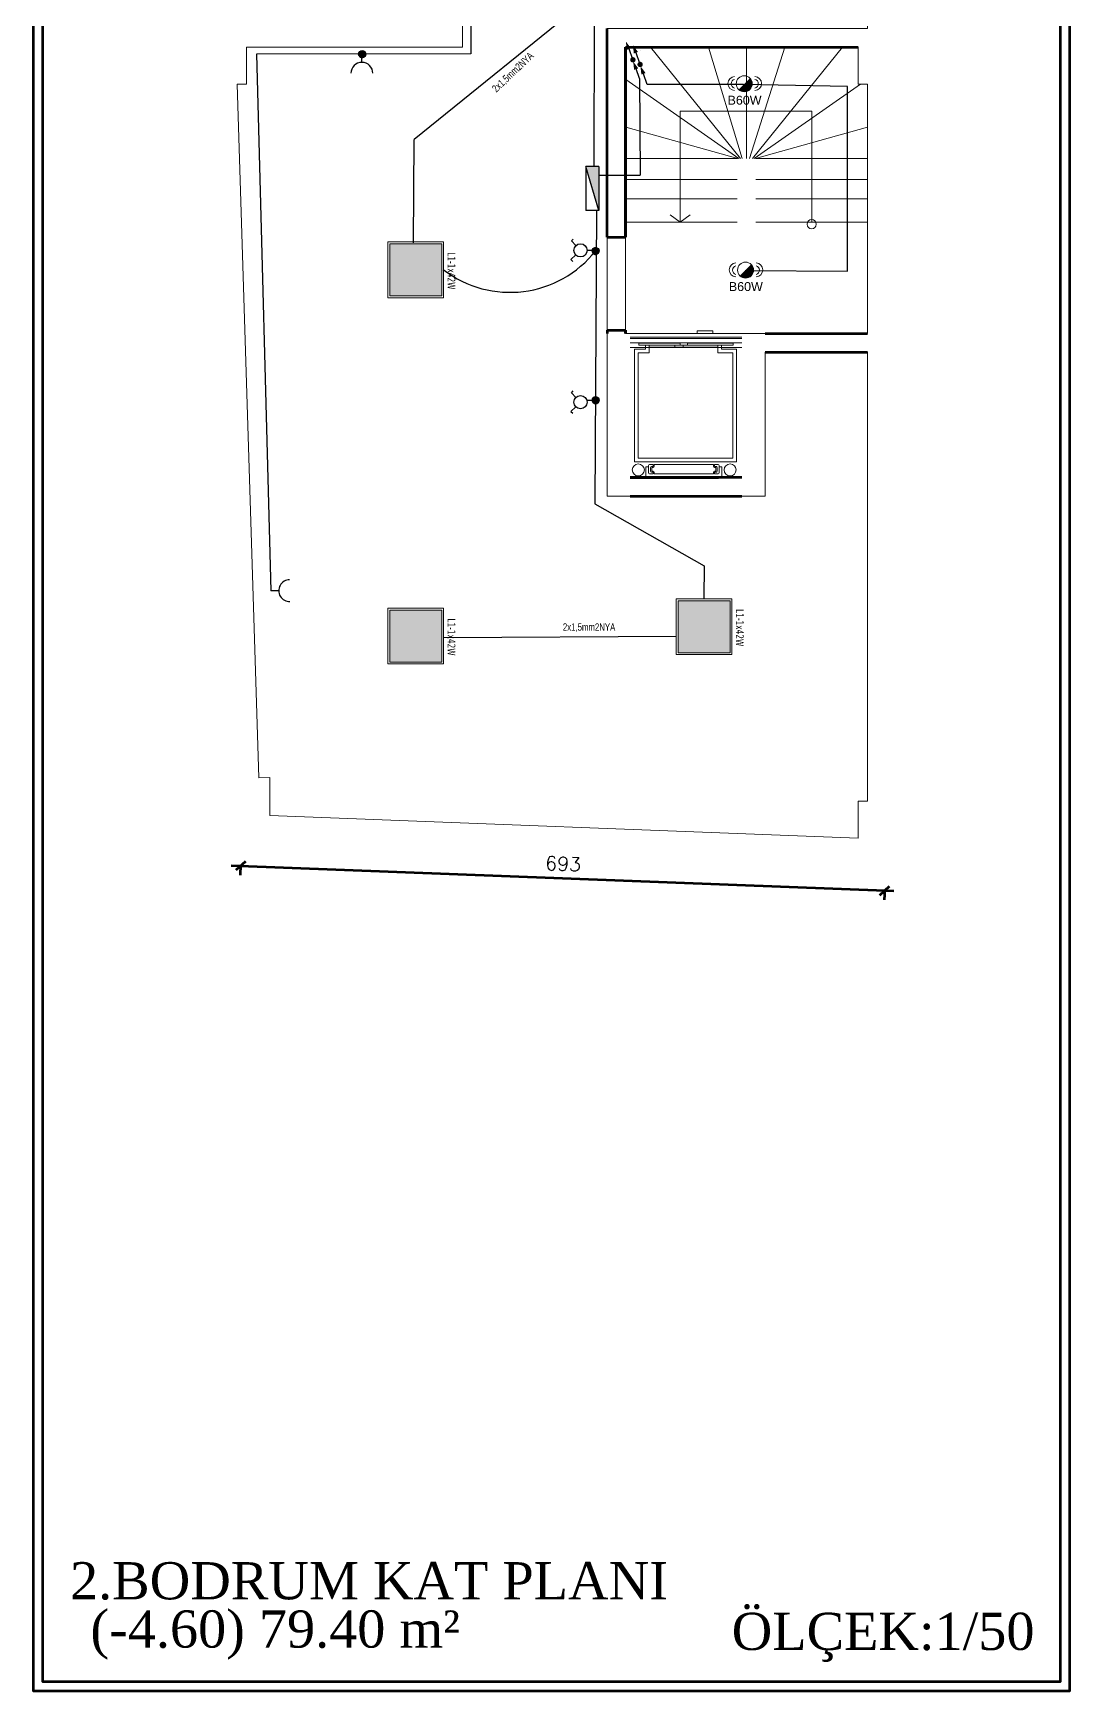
# Model space of a CAD drawing. Header units: millimetres. Extents: x -1335 to 33749, y 2338 to 5277.
# Drawn here: x 11696 to 12811, y 2377 to 4159 of the extents above; entities that cross this region are included whole.
import ezdxf
from ezdxf.enums import TextEntityAlignment as Align

# ---------------------------------------------------------------- set-up
doc = ezdxf.new("R2010")
doc.units = ezdxf.units.MM
for name, color, linetype, lineweight in [('AYD-ARM', 1, 'Continuous', 20), ('DUVAR', 7, 'Continuous', 53), ('Linye-23', 220, 'Continuous', 25), ('MAHAL', 151, 'Continuous', 0), ('MERDIVEN', 8, 'Continuous', 20), ('PRİZ', 140, 'Continuous', 30), ('SEMBOL', 51, 'Continuous', 0), ('tefrişş', 254, 'Continuous', 20), ('YALıTıM', 7, 'Continuous', 18), ('YYM', 20, 'Continuous', 20), ('ışık', 1, 'Continuous', 50)]:
    doc.layers.add(name, color=color, linetype=linetype, lineweight=lineweight)
for name, color, linetype in [('eleman', 2, 'Continuous'), ('ELINYENO', 1, 'Continuous'), ('LAMBA YAZI', 51, 'Continuous')]:
    doc.layers.add(name, color=color, linetype=linetype)
doc.layers.add('Yapısal - Birleşik_Kalem_No__161', color=7, linetype='Continuous', lineweight=13, true_color=0x6a6a6a)
doc.styles.add('1', font='times.ttf')
doc.styles.add('LAMBA', font='arial.ttf', dxfattribs={"height": 12})
doc.styles.add('ROMANS', font='tahoma.ttf')
doc.styles.get("Standard").update_dxf_attribs({"font": 'arial.ttf'})
doc.styles.add('style4', font='simplex.shx')
doc.dimstyles.new('DIŞ ÖLÇÜ', dxfattribs={"dimtxt": 15, "dimasz": 10, "dimexe": 10, "dimexo": 20, "dimgap": 8, "dimtad": 1, "dimdec": 0, "dimzin": 9, "dimdsep": 46, "dimtxsty": 'style4', "dimblk1": 'OBLIQUE', "dimblk2": 'OBLIQUE', "dimsah": 1, "dimcen": 10, "dimdle": 10, "dimclrd": 256, "dimclre": 256, "dimclrt": 256, "dimadec": 0, "dimazin": 0, "dimtfac": 1, "dimtdec": 0, "dimtix": 1, "dimtmove": 1, "dimatfit": 3, "dimldrblk": 'OBLIQUE', "dimfxl": 1, "dimtolj": 1, "dimtzin": 9, "dimlwd": -1, "dimlwe": -1, "dimarcsym": 0})

# ---------------------------------------------------------------- blocks, each defined once
blk = doc.blocks.new('_Oblique')
at = {"color": 0, "linetype": 'ByBlock', "lineweight": -2}
blk.add_line((-0.5, -0.5), (0.5, 0.5), dxfattribs=at)
blk = doc.blocks.new('*D28')
at = {"layer": 'Defpoints', "color": 0, "lineweight": 25, "transparency": 16777216}
for p in [(11920.4, 3299.1), (12613, 3272.5), (12611.6, 3237.4)]:
    blk.add_point(p, dxfattribs=at)
at = {"layer": 'DUVAR', "transparency": 16777216}
for p, q in [((11909.1, 3264.4), (12621.6, 3237)), ((11919.1, 3265.2), (11918.7, 3254)), ((12611.7, 3238.6), (12611.2, 3227.4))]:
    blk.add_line(p, q, dxfattribs=at)
at = {"layer": 'DUVAR', "transparency": 16777216, "xscale": 10, "yscale": 10, "zscale": 10}
for p, rotation in [((11919.1, 3264), 177.8006049595326), ((12611.6, 3237.4), 357.8006049595326)]:
    blk.add_blockref('_Oblique', p, dxfattribs=dict(at, rotation=rotation))
at = {"layer": 'DUVAR', "transparency": 16777216, "insert": (12265.9, 3266.2), "char_height": 15, "attachment_point": 5, "rotation": 357.8006, "style": 'style4'}
blk.add_mtext('\\A1;693', dxfattribs=at)

msp = doc.modelspace()

# ---------------------------------------------------------------- hatches: boundary and pattern name
at = {"ltscale": 10}
msp.add_hatch(color=256, dxfattribs=at).paths.add_polyline_path([(12304.2, 3968.8), (12304.2, 4016.1), (12290.4, 4016.1)])
at = {"layer": 'eleman'}
for points in [[(12334.3, 4141.5), (12338.8, 4143.1), (12333.3, 4150.5)], [(12341.9, 4137.6), (12346.3, 4139.2), (12340.9, 4146.6)], [(12342.2, 4120), (12346.7, 4121.5), (12341.2, 4128.9)], [(12350, 4114.9), (12354.5, 4116.5), (12349, 4123.9)]]:
    msp.add_hatch(color=7, dxfattribs=at).paths.add_polyline_path(points)
at = {"layer": 'MAHAL'}
h = msp.add_hatch(color=256, dxfattribs=at)
h.dxf.hatch_style = 1
h.set_gradient(color1=(0, 0, 255), color2=(255, 255, 0), tint=1, name='INVSPHERICAL')
h.paths.add_polyline_path([(12135.4, 3932.9), (12079.4, 3932.9), (12079.4, 3876.9), (12135.4, 3876.9)])
h = msp.add_hatch(color=256, dxfattribs=at)
h.dxf.hatch_style = 1
h.set_gradient(color1=(0, 0, 255), color2=(255, 255, 0), tint=1, name='INVSPHERICAL')
h.paths.add_polyline_path([(12445.4, 3549.1), (12389.4, 3549.1), (12389.4, 3493.1), (12445.4, 3493.1)])
h = msp.add_hatch(color=256, dxfattribs=at)
h.dxf.hatch_style = 1
h.set_gradient(color1=(0, 0, 255), color2=(255, 255, 0), tint=1, name='INVSPHERICAL')
h.paths.add_polyline_path([(12135.4, 3539.1), (12079.4, 3539.1), (12079.4, 3483.1), (12135.4, 3483.1)])
at = {"layer": 'PRİZ'}
msp.add_hatch(color=11, dxfattribs=at).paths.add_polyline_path([(12338, 4130.1, -1), (12343.7, 4131.3, -1)])
at = {"layer": 'ışık', "linetype": 'ByBlock'}
msp.add_hatch(color=256, dxfattribs=at).paths.add_polyline_path([(12345.8, 4125.1, -1), (12351.5, 4126.3, -1)])

# ---------------------------------------------------------------- linework, layer by layer
for p, q in [((12046, 4137.7), (12053.5, 4137.7)), ((12046, 4137.4), (12053.5, 4137.4)), ((12046, 4137.2), (12053.5, 4137.2)), ((12046, 4137), (12053.5, 4137)), ((12046, 4136.7), (12053.5, 4136.7)), ((12046, 4136.5), (12053.5, 4136.5)), ((12046, 4136.3), (12053.5, 4136.3)), ((12046.1, 4137.9), (12053.4, 4137.9)), ((12046.1, 4136), (12053.4, 4136)), ((12046.1, 4135.8), (12053.4, 4135.8)), ((12046.2, 4138.1), (12053.3, 4138.1)), ((12046.2, 4135.5), (12053.3, 4135.5)), ((12046.3, 4138.4), (12053.2, 4138.4)), ((12046.4, 4138.6), (12053.1, 4138.6)), ((12046.5, 4138.9), (12053, 4138.9)), ((12046.7, 4139.1), (12052.8, 4139.1)), ((12046.8, 4139.3), (12052.7, 4139.3)), ((12047.1, 4139.6), (12052.5, 4139.6)), ((12047.3, 4139.8), (12052.2, 4139.8)), ((12047.6, 4140), (12051.9, 4140)), ((12048, 4140.3), (12051.5, 4140.3)), ((12048.6, 4140.5), (12050.9, 4140.5)), ((12046.3, 4135.3), (12053.2, 4135.3)), ((12046.4, 4135.1), (12053.1, 4135.1)), ((12046.6, 4134.8), (12052.9, 4134.8)), ((12046.8, 4134.6), (12052.8, 4134.6)), ((12047, 4134.4), (12052.6, 4134.4)), ((12047.2, 4134.1), (12052.3, 4134.1)), ((12047.5, 4133.9), (12052, 4133.9)), ((12047.8, 4133.6), (12051.7, 4133.6)), ((12048.3, 4133.4), (12051.2, 4133.4)), ((12049.1, 4133.2), (12050.4, 4133.2)), ((12290.4, 4016.1), (12290.4, 3968.8)), ((12304.2, 4016.1), (12290.4, 4016.1)), ((12304.2, 3968.8), (12290.4, 4016.1)), ((12304.2, 4016.1), (12304.2, 3968.8)), ((12304.2, 3968.8), (12290.4, 3968.8)), ((12274.7, 3936), (12276.7, 3938)), ((12279.6, 3930.9), (12274.7, 3936)), ((12297, 3926), (12304.5, 3926)), ((12297, 3925.7), (12304.5, 3925.7)), ((12297, 3925.5), (12304.5, 3925.5)), ((12297, 3925.3), (12304.5, 3925.3)), ((12297, 3925), (12304.5, 3925)), ((12297, 3924.8), (12304.5, 3924.8)), ((12297, 3924.6), (12304.5, 3924.6)), ((12297.1, 3926.2), (12304.4, 3926.2)), ((12297.1, 3924.3), (12304.4, 3924.3)), ((12297.1, 3924.1), (12304.4, 3924.1)), ((12297.2, 3926.5), (12304.3, 3926.5)), ((12297.2, 3923.8), (12304.3, 3923.8)), ((12297.3, 3926.7), (12304.2, 3926.7)), ((12297.3, 3923.6), (12304.2, 3923.6)), ((12297.4, 3926.9), (12304.1, 3926.9)), ((12297.4, 3923.4), (12304.1, 3923.4)), ((12297.5, 3927.2), (12304, 3927.2)), ((12297.6, 3923.1), (12303.9, 3923.1)), ((12297.7, 3927.4), (12303.8, 3927.4)), ((12297.8, 3927.6), (12303.7, 3927.6)), ((12297.8, 3922.9), (12303.8, 3922.9)), ((12298, 3922.7), (12303.6, 3922.7)), ((12298.1, 3927.9), (12303.5, 3927.9)), ((12298.2, 3922.4), (12303.3, 3922.4)), ((12298.3, 3928.1), (12303.2, 3928.1)), ((12298.5, 3922.2), (12303, 3922.2)), ((12298.6, 3928.3), (12302.9, 3928.3)), ((12298.8, 3922), (12302.7, 3922)), ((12299, 3928.6), (12302.5, 3928.6)), ((12299.3, 3921.7), (12302.2, 3921.7)), ((12299.6, 3928.8), (12301.9, 3928.8)), ((12279.4, 3920.9), (12274.3, 3916)), ((12274.3, 3916), (12276.3, 3913.9)), ((12300.1, 3921.5), (12301.4, 3921.5)), ((12274.7, 3772.8), (12276.7, 3774.8)), ((12279.6, 3767.7), (12274.7, 3772.8)), ((12297, 3765.2), (12304.5, 3765.2)), ((12297, 3765), (12304.6, 3765)), ((12297, 3764.8), (12304.6, 3764.8)), ((12297, 3764.5), (12304.6, 3764.5)), ((12297, 3764.3), (12304.6, 3764.3)), ((12297.1, 3765.7), (12304.5, 3765.7)), ((12297.1, 3765.5), (12304.5, 3765.5)), ((12297.1, 3764.1), (12304.5, 3764.1)), ((12297.1, 3763.8), (12304.5, 3763.8)), ((12297.2, 3765.9), (12304.4, 3765.9)), ((12297.2, 3763.6), (12304.4, 3763.6)), ((12297.3, 3766.2), (12304.3, 3766.2)), ((12297.3, 3763.3), (12304.3, 3763.3)), ((12297.4, 3766.4), (12304.2, 3766.4)), ((12297.4, 3763.1), (12304.2, 3763.1)), ((12297.5, 3766.7), (12304, 3766.7)), ((12297.5, 3762.9), (12304.1, 3762.9)), ((12297.6, 3762.6), (12304, 3762.6)), ((12297.7, 3766.9), (12303.9, 3766.9)), ((12297.8, 3762.4), (12303.8, 3762.4)), ((12297.9, 3767.1), (12303.7, 3767.1)), ((12298, 3762.2), (12303.6, 3762.2)), ((12298.1, 3767.4), (12303.5, 3767.4)), ((12298.2, 3761.9), (12303.4, 3761.9)), ((12298.4, 3767.6), (12303.2, 3767.6)), ((12298.5, 3761.7), (12303.1, 3761.7)), ((12298.7, 3767.8), (12302.9, 3767.8)), ((12298.9, 3761.4), (12302.7, 3761.4)), ((12299.1, 3768.1), (12302.5, 3768.1)), ((12299.3, 3761.2), (12302.3, 3761.2)), ((12299.6, 3768.3), (12302, 3768.3)), ((12279.4, 3757.6), (12274.3, 3752.7)), ((12274.3, 3752.7), (12276.3, 3750.7)), ((12300.2, 3761), (12301.4, 3761))]:
    msp.add_line(p, q)
at = {"color": 1, "ltscale": 10}
for p, q in [((12049.5, 4128), (12049.5, 4136.5)), ((11960.1, 3559.7), (11951.6, 3559.6))]:
    msp.add_line(p, q, dxfattribs=at)
for centre, radius in [((12049.8, 4136.9), 3.79), ((12284.5, 3925.8), 7.1), ((12300.8, 3925.2), 3.79), ((12284.5, 3762.6), 7.1), ((12300.8, 3764.7), 3.79)]:
    msp.add_circle(centre, radius)
at = {"linetype": 'ByBlock'}
for centre, start, end in [((12049.5, 4116.2), 0, 180), ((11971.9, 3559.9), 90.9105, 270.9105)]:
    msp.add_arc(centre, 11.8, start, end, dxfattribs=at)
at = {"layer": 'AYD-ARM', "color": 7, "const_width": 8.62}
for points in [[(12463.7, 4108, -1), (12457.6, 4101.9, -1)], [(12465, 3907.6, -1), (12458.9, 3901.5, -1)]]:
    msp.add_lwpolyline(points, format="xyb", dxfattribs=at)
at = {"layer": 'AYD-ARM', "color": 1}
for centre in [(12460.6, 4105), (12462, 3904.6)]:
    msp.add_circle(centre, 8.62, dxfattribs=at)
for centre, radius, start, end in [((12450.7, 4105.2), 7.59, 93.2727, 266.7273), ((12451.4, 4105), 4.83, 103.9924, 256.0076), ((12471.6, 4105.2), 7.59, 273.2727, 86.7273), ((12470.9, 4105), 4.83, 283.9924, 76.0076), ((12452.1, 3904.8), 7.59, 93.2727, 266.7273), ((12452.8, 3904.6), 4.83, 103.9924, 256.0076), ((12472.9, 3904.8), 7.59, 273.2727, 86.7273), ((12472.2, 3904.6), 4.83, 283.9924, 76.0076)]:
    msp.add_arc(centre, radius, start, end, dxfattribs=at)
at = {"layer": 'DUVAR', "color": 0}
for p, q in [((12313.1, 3939.9), (12313.1, 4164.4)), ((12333.1, 4144.4), (12583, 4144.4)), ((12333.1, 4144.4), (12333.1, 3939.9)), ((12333.1, 3839.9), (12333.1, 3836.3))]:
    msp.add_line(p, q, dxfattribs=at)
at = {"layer": 'DUVAR'}
for p, q in [((12333.1, 3939.9), (12333.1, 4144.4)), ((12313.1, 3939.9), (12333.1, 3939.9)), ((12313.1, 3839.9), (12333.1, 3839.9)), ((12313.1, 3839.9), (12313.1, 3836.3)), ((12333.1, 3836.3), (12333.1, 3839.9)), ((12483.1, 3836.3), (12593, 3836.3)), ((12483.1, 3816.3), (12593, 3816.3)), ((12458.1, 3681.5), (12338.1, 3681.5)), ((12458.1, 3681.5), (12338.1, 3681.5)), ((12338.1, 3681.5), (12433.1, 3681.5)), ((12458.1, 3681.5), (12338.1, 3681.5)), ((12338.1, 3661.5), (12458.1, 3661.5))]:
    msp.add_line(p, q, dxfattribs=at)
msp.add_lwpolyline([(12810.7, 5276.6), (11696, 5276.6), (11696, 2376.9), (12810.7, 2376.9)], close=True, dxfattribs=at)
msp.add_lwpolyline([(11706, 5266.6), (11706, 2386.9), (12800.7, 2386.9), (12800.7, 5266.6), (11706, 5266.6)], dxfattribs=at)
at = {"layer": 'eleman', "color": 7}
for p, q in [((12340.9, 4131.1), (12336.8, 4142.7)), ((12348.4, 4126.8), (12344.3, 4138.4)), ((12348.1, 4110.5), (12344.3, 4121.1)), ((12356.3, 4104.2), (12352.2, 4115.8))]:
    msp.add_line(p, q, dxfattribs=at)
at = {"layer": 'Linye-23'}
for p, q in [((12166.1, 4484.6), (12166.7, 4137.3)), ((12357.7, 4248.9), (12105.6, 4045.1)), ((12299.2, 4016.1), (12299.7, 4174.3)), ((12166.7, 4137.3), (11936.1, 4136.8)), ((11936.1, 4136.8), (11951.6, 3559.6)), ((12348.1, 4110.5), (12348.8, 4006.7)), ((12459.9, 4104.3), (12356.3, 4104.3)), ((12571.7, 4102.2), (12459.9, 4104.3)), ((12571.7, 3903.5), (12571.7, 4102.2)), ((12105.1, 3933.9), (12105.6, 4045.1)), ((12303.9, 4006.7), (12340.3, 4006.7)), ((12340.3, 4006.7), (12348.8, 4006.7)), ((12346.3, 4006.7), (12348.8, 4006.7)), ((12301.7, 3968.9), (12300.1, 3653.3)), ((12291.6, 3926.2), (12301.1, 3926.2)), ((12300.7, 3927.2), (12300.7, 3923.2)), ((12300.9, 3925.9), (12300.9, 3923.9)), ((12461.5, 3904), (12461.5, 3904)), ((12461.5, 3904), (12571.7, 3903.5)), ((12300.6, 3764.4), (12291.3, 3764.3)), ((12300.7, 3766.7), (12300.7, 3762.7)), ((12300.9, 3765.4), (12300.9, 3763.4)), ((12300.1, 3653.3), (12417.5, 3586.7)), ((12417.5, 3586.7), (12417.3, 3551.9)), ((12137.7, 3509.4), (12387.5, 3511.1))]:
    msp.add_line(p, q, dxfattribs=at)
msp.add_arc((12208.6, 3998.1), 117.4, 232.3689, 321.9802, dxfattribs=at)
at = {"layer": 'MERDIVEN'}
for p, q in [((12456.6, 4024.5), (12359.9, 4144.4)), ((12458.4, 4024.5), (12422, 4144.4)), ((12463.1, 4024.5), (12463.1, 4144.4)), ((12466.3, 4024.5), (12504.3, 4144.4)), ((12469.5, 4024.5), (12566.3, 4144.4)), ((12454.8, 4024.5), (12333.3, 4109.5)), ((12471.3, 4024.5), (12585.6, 4104.4)), ((12453.6, 4024.5), (12333.3, 4058.2)), ((12472.7, 4024.5), (12593, 4058.2)), ((12453.1, 4024.6), (12333.2, 4024.5)), ((12473.2, 4024.6), (12593.1, 4024.5)), ((12453.1, 4002), (12333.2, 4001.9)), ((12473.2, 4002), (12593.1, 4001.9)), ((12453.1, 3981.3), (12333.1, 3981.3)), ((12453.1, 3981.3), (12333.1, 3981.3)), ((12473.1, 3981.3), (12593, 3981.3)), ((12473.1, 3981.3), (12593, 3981.3)), ((12473.1, 3981.3), (12593, 3981.3)), ((12473.2, 3981.3), (12593, 3981.3)), ((12391.8, 3956.3), (12381, 3963.9)), ((12391.8, 3956.3), (12402.6, 3963.9)), ((12453.1, 3956.3), (12333.1, 3956.3)), ((12473.1, 3956.3), (12593, 3956.3)), ((12338.1, 3836.3), (12458.1, 3836.3)), ((12458.1, 3832.6), (12338.1, 3832.6)), ((12337.9, 3826.3), (12457.9, 3826.3)), ((12337.9, 3821.3), (12457.9, 3821.3)), ((12458.1, 3830.9), (12338.1, 3830.9)), ((12354.8, 3693), (12354.8, 3681.5)), ((12357.8, 3693), (12354.8, 3693)), ((12357.8, 3694.5), (12357.8, 3686.5)), ((12362.8, 3695.5), (12358.8, 3695.5)), ((12359.8, 3692.5), (12359.8, 3688.5)), ((12362.8, 3693.5), (12360.8, 3693.5)), ((12362.8, 3692.5), (12361.3, 3692.5)), ((12361.3, 3688.5), (12361.3, 3692.5)), ((12362.8, 3693.5), (12362.8, 3695.5)), ((12363.8, 3693.5), (12363.8, 3695.5)), ((12363.8, 3695.5), (12427.6, 3695.5)), ((12427.6, 3693.5), (12427.6, 3695.5)), ((12428.6, 3695.5), (12432.6, 3695.5)), ((12428.6, 3693.5), (12428.6, 3695.5)), ((12428.6, 3693.5), (12430.6, 3693.5)), ((12428.6, 3692.5), (12430.1, 3692.5)), ((12430.1, 3688.5), (12430.1, 3692.5)), ((12431.6, 3692.5), (12431.6, 3688.5)), ((12433.6, 3694.5), (12433.6, 3686.5)), ((12433.6, 3693), (12436.6, 3693)), ((12436.6, 3693), (12436.6, 3681.5)), ((12358.8, 3685.5), (12362.8, 3685.5)), ((12362.8, 3687.5), (12360.8, 3687.5)), ((12362.8, 3688.5), (12361.3, 3688.5)), ((12362.8, 3687.5), (12362.8, 3685.5)), ((12363.8, 3685.5), (12363.8, 3687.5)), ((12427.6, 3685.5), (12363.8, 3685.5)), ((12427.6, 3685.5), (12427.6, 3687.5)), ((12428.6, 3688.5), (12430.1, 3688.5)), ((12428.6, 3687.5), (12430.6, 3687.5)), ((12428.6, 3687.5), (12428.6, 3685.5)), ((12428.6, 3685.5), (12432.6, 3685.5))]:
    msp.add_line(p, q, dxfattribs=at)
for points in [[(12533.1, 3956.3), (12533.1, 4075.4), (12391.8, 4075.4), (12391.8, 3956.3)], [(12358.5, 3824), (12354.5, 3824), (12354.5, 3819.6), (12342.6, 3819.6), (12342.6, 3698.3), (12452.4, 3698.3), (12452.4, 3819.6), (12436.1, 3819.6), (12436.1, 3824), (12432.1, 3824), (12432.1, 3815.6), (12448.4, 3815.6), (12448.4, 3702.3), (12346.6, 3702.3), (12346.6, 3815.6), (12358.5, 3815.6), (12358.5, 3824)]]:
    msp.add_lwpolyline(points, dxfattribs=at)
for points in [[(12409.9, 3839.4), (12426.8, 3839.4), (12426.8, 3836.3), (12409.9, 3836.3)], [(12391.8, 3826), (12347.3, 3826), (12347.3, 3824), (12391.8, 3824)], [(12358.5, 3824), (12395, 3824), (12395, 3821.9), (12358.5, 3821.9)], [(12386.1, 3824), (12432.1, 3824), (12432.1, 3821.9), (12386.1, 3821.9)], [(12399.6, 3826), (12448.6, 3826), (12448.6, 3824), (12399.6, 3824)]]:
    msp.add_lwpolyline(points, close=True, dxfattribs=at)
for centre, radius in [((12533.1, 3953.9), 5), ((12346.7, 3689.7), 6.49), ((12445.4, 3689.7), 6.49)]:
    msp.add_circle(centre, radius, dxfattribs=at)
for centre, start, end in [((12358.8, 3694.5), 90, 180), ((12360.8, 3692.5), 90, 180), ((12362.8, 3693.5), 270, 0), ((12428.6, 3693.5), 180, 270), ((12430.6, 3692.5), 0, 90), ((12432.6, 3694.5), 0, 90), ((12358.8, 3686.5), 180, 270), ((12360.8, 3688.5), 180, 270), ((12362.8, 3687.5), 0, 90), ((12428.6, 3687.5), 90, 180), ((12430.6, 3688.5), 270, 0), ((12432.6, 3686.5), 270, 0)]:
    msp.add_arc(centre, 1, start, end, dxfattribs=at)
at = {"layer": 'SEMBOL'}
for p, q in [((12077.4, 3934.9), (12137.4, 3934.9)), ((12077.4, 3874.9), (12077.4, 3934.9)), ((12079.4, 3932.9), (12135.4, 3932.9)), ((12079.4, 3876.9), (12079.4, 3932.9)), ((12135.4, 3932.9), (12135.4, 3876.9)), ((12137.4, 3934.9), (12137.4, 3874.9)), ((12137.4, 3874.9), (12077.4, 3874.9)), ((12135.4, 3876.9), (12079.4, 3876.9)), ((12387.4, 3551.1), (12447.4, 3551.1)), ((12387.4, 3491.1), (12387.4, 3551.1)), ((12389.4, 3549.1), (12445.4, 3549.1)), ((12389.4, 3493.1), (12389.4, 3549.1)), ((12445.4, 3549.1), (12445.4, 3493.1)), ((12447.4, 3551.1), (12447.4, 3491.1)), ((12077.4, 3541.1), (12137.4, 3541.1)), ((12077.4, 3481.1), (12077.4, 3541.1)), ((12079.4, 3539.1), (12135.4, 3539.1)), ((12079.4, 3483.1), (12079.4, 3539.1)), ((12135.4, 3539.1), (12135.4, 3483.1)), ((12137.4, 3541.1), (12137.4, 3481.1)), ((12137.4, 3481.1), (12077.4, 3481.1)), ((12135.4, 3483.1), (12079.4, 3483.1)), ((12447.4, 3491.1), (12387.4, 3491.1)), ((12445.4, 3493.1), (12389.4, 3493.1))]:
    msp.add_line(p, q, dxfattribs=at)
at = {"layer": 'tefrişş'}
for p, q in [((12077.4, 3934.9), (12137.4, 3934.9)), ((12137.4, 3874.9), (12077.4, 3874.9)), ((12387.4, 3551.1), (12447.4, 3551.1)), ((12077.4, 3541.1), (12137.4, 3541.1)), ((12137.4, 3481.1), (12077.4, 3481.1)), ((12447.4, 3491.1), (12387.4, 3491.1))]:
    msp.add_line(p, q, dxfattribs=at)
at = {"layer": 'YALıTıM'}
for points in [[(12157.8, 4489.7), (12197.8, 4489.7), (12197.8, 4502.4), (12583, 4519.6), (12583, 4479.6), (12593, 4479.6), (12593, 4164.4), (12313.1, 4164.4), (12313.1, 3661.5), (12483.1, 3661.5), (12483.1, 3816.3), (12593, 3816.3), (12593, 3333.7), (12583, 3333.7), (12583, 3293.6), (11950.4, 3318), (11950.4, 3359.1), (11938.6, 3358.7), (11915.3, 4104.4), (11925.3, 4104.4), (11925.3, 4144.4), (12157.8, 4144.4)], [(12333.1, 4144.4), (12583, 4144.4), (12583, 4104.4), (12593, 4104.4), (12593, 3836.3), (12333.1, 3836.3)]]:
    msp.add_lwpolyline(points, close=True, dxfattribs=at)
at = {"layer": 'Yapısal - Birleşik_Kalem_No__161', "color": 251, "linetype": 'Continuous', "lineweight": 13, "true_color": 0x6a6a6a}
msp.add_line((12349.1, 4140.2), (12349.1, 4140.2), dxfattribs=at)

# ---------------------------------------------------------------- texts
at = {"layer": 'ELINYENO', "color": 4, "style": 'ROMANS', "width": 0.8}
for p in [(12141.6, 3903.8), (12451.6, 3520.1), (12141.6, 3510.1)]:
    msp.add_text('L1-1x42W', height=8.4, rotation=270, dxfattribs=at).set_placement(p, align=Align.CENTER)
at = {"layer": 'LAMBA YAZI', "style": 'LAMBA'}
for p in [(12462.8, 4082.5), (12464.2, 3882.1)]:
    msp.add_text('B60W ', height=9.6, dxfattribs=at).set_placement(p, align=Align.CENTER)
at = {"layer": 'SEMBOL', "width": 0.75}
msp.add_text('2x1,5mm2NYA', height=8, rotation=43.4475, dxfattribs=at).set_placement((12194, 4095.2))
msp.add_text('2x1,5mm2NYA', height=8, dxfattribs=at).set_placement((12265.6, 3516.8))
at = {"layer": 'YYM', "style": '1'}
for s, p in [('2.BODRUM KAT PLANI ', (11735.7, 2475.3)), (' (-4.60) 79.40 m²', (11742.5, 2423.4)), ('  ÖLÇEK:1/50', (12416.9, 2420.9))]:
    msp.add_text(s, height=40, dxfattribs=at).set_placement(p)

# ---------------------------------------------------------------- dimensions: what is measured, and where the dimension line sits
at = {"layer": 'DUVAR'}
dim = msp.add_aligned_dim(p1=(11920.4, 3299.1), p2=(12613, 3272.5), distance=-35.1, dimstyle='DIŞ ÖLÇÜ', override={"dimfxl": 1.25, "dimfxlon": 1}, dxfattribs=at)
dim.commit()
dim.dimension.update_dxf_attribs({"geometry": '*D28', "text_midpoint": (12265.9, 3266.2)})

doc.saveas('drawing.dxf')
